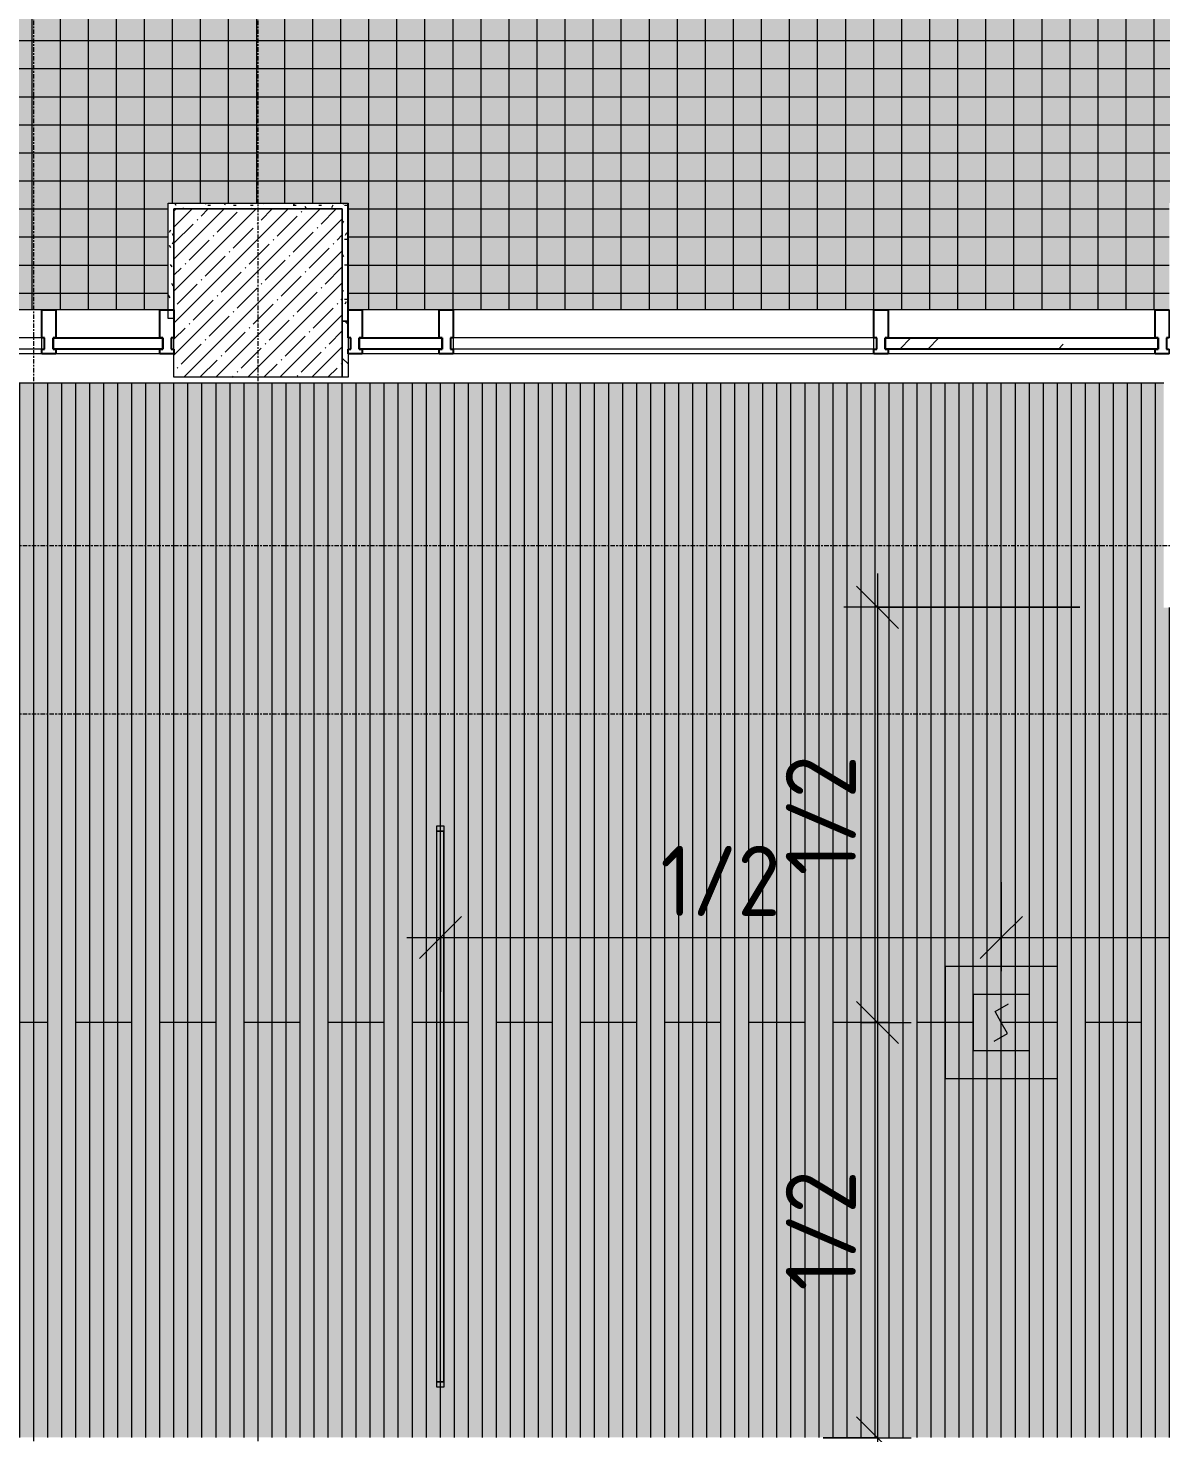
# Model space of a CAD drawing. Header units: millimetres. Extents: x 35928 to 232966, y -8553 to 29000.
# Drawn here: x 47640 to 51679, y 7937 to 12945 of the extents above; entities that cross this region are included whole.
import ezdxf

# ---------------------------------------------------------------- set-up
doc = ezdxf.new("R2010")
doc.units = ezdxf.units.MM
doc.linetypes.add('ADSK_Штрих_ш2 п1', pattern=[300, 200, -100])
doc.linetypes.add('Осевая', pattern=[31.75, 6.35, -4.7625, 15.875, -4.7625])
for name, color, linetype, lineweight in [('A-ANNO-DIMS', 7, 'Continuous', 9), ('A-ANNO-DIMS-100', 7, 'Continuous', 9), ('A-CLNG-PATT', 7, 'Continuous', 9), ('A-DETL-2', 7, 'ADSK_Штрих_ш2 п1', 9), ('A-GLAZ-CURT', 7, 'Continuous', 9), ('A-GLAZ-CURT-1', 7, 'Continuous', 25), ('A-GLAZ-CWMG', 7, 'Continuous', 9), ('A-GLAZ-CWMG-1', 7, 'Continuous', 25), ('A-WALL', 7, 'Continuous', 9), ('I-WALL', 7, 'Continuous', 9), ('Q-SPCQ', 7, 'Continuous', 9), ('S-COLS', 7, 'Continuous', 9), ('Оси-2', 7, 'Осевая', 9)]:
    doc.layers.add(name, color=color, linetype=linetype, lineweight=lineweight)
for name, color, linetype, lineweight, true_color in [('A-CLNG-1', 7, 'Continuous', 9, 0xeaeaea), ('A-WALL-1', 7, 'Continuous', 9, 0x3c3c3c), ('A-WALL-FNSH-1', 7, 'Continuous', 9, 0x3c3c3c), ('E-LITE-EQPM-1', 7, 'Continuous', 9, 0xff8080), ('Q-SPCQ-4', 1, 'Continuous', 9, 0xff0000), ('S-COLS-1', 9, 'Continuous', 9, 0x808080), ('S-COLS-2', 7, 'Continuous', 9, 0x3c3c3c)]:
    doc.layers.add(name, color=color, linetype=linetype, lineweight=lineweight, true_color=true_color)
doc.layers.add('A-CLNG-PATT-1', color=7, linetype='Continuous', lineweight=9, transparency=1)
doc.styles.add('ISOCPEUR', font='isocpeur.ttf', dxfattribs={"width": 0.9, "height": 250})
doc.dimstyles.new('ISO-2_5_0_9К_БОЛЬШОЙ', dxfattribs={"dimscale": 304.8, "dimtxt": 248.995294, "dimasz": 0.492126, "dimexe": 0.393701, "dimexo": 0.984252, "dimgap": 0, "dimtad": 1, "dimdec": 0, "dimrnd": 10, "dimzin": 0, "dimdsep": 46, "dimtxsty": 'ISOCPEUR', "dimblk1": 'OBLIQUE', "dimblk2": 'OBLIQUE', "dimsah": 1, "dimcen": 0.09, "dimdle": 0.393701, "dimazin": 0, "dimtfac": 1, "dimtdec": 4, "dimtix": 1, "dimtmove": 0, "dimatfit": 3, "dimfxl": 1, "dimtvp": 1, "dimtolj": 1, "dimtzin": 0, "dimarcsym": 2})
pattern_1 = [(0, (0, 0), (121.92, 30.48), [10.058, -81.382, 10.058, -81.382, -487.68]), (0, (0, 0), (121.92, 30.48), [-182.88, 10.058, -172.822, 10.058, -81.382, -213.36]), (0, (0, 0), (121.92, 30.48), [-457.2, 10.058, -50.902, 10.058, -142.342]), (120, (45.72, 15.24), (-87.356454, 90.345817), [10.058, -81.382, 10.058, -81.382, -487.68]), (120, (45.72, 15.24), (-87.356454, 90.345817), [-182.88, 10.058, -172.822, 10.058, -81.382, -213.36]), (120, (45.72, 15.24), (-87.356454, 90.345817), [-457.2, 10.058, -50.902, 10.058, -142.342]), (240, (60.96, 76.2), (-34.563546, -120.825817), [10.058, -81.382, 10.058, -81.382, -487.68]), (240, (60.96, 76.2), (-34.563546, -120.825817), [-182.88, 10.058, -172.822, 10.058, -81.382, -213.36]), (240, (60.96, 76.2), (-34.563546, -120.825817), [-457.2, 10.058, -50.902, 10.058, -142.342])]

# ---------------------------------------------------------------- blocks, each defined once
blk = doc.blocks.new('Downlight - Strip - 2000 мм-27655400-Сводный план потолков 1 этажа в осях 12-23')
at = {"layer": 'E-LITE-EQPM-1'}
for p, q in [((-1000, -231.3), (-1000, -205.9)), ((-1000, -205.9), (-980.9, -205.9)), ((-980.9, -231.3), (-1000, -231.3)), ((-980.9, -231.3), (-980.9, -205.9)), ((-980.9, -205.9), (981, -205.9)), ((-980.9, -205.9), (-980.9, -231.3)), ((-980.9, -231.3), (-980.9, -205.9)), ((-980.9, -205.9), (-980.9, -231.3)), ((-980.9, -205.9), (981, -205.9)), ((-980.9, -205.9), (981, -205.9)), ((981, -231.3), (-980.9, -231.3)), ((981, -231.3), (-980.9, -231.3)), ((-980.9, -231.3), (981, -231.3)), ((981, -205.9), (981, -231.3)), ((981, -231.3), (981, -205.9)), ((981, -205.9), (1000, -205.9)), ((981, -231.3), (981, -205.9)), ((981, -205.9), (981, -231.3)), ((1000, -231.3), (981, -231.3)), ((1000, -205.9), (1000, -231.3))]:
    blk.add_line(p, q, dxfattribs=at)
blk = doc.blocks.new('Извещатель потолочный - Монтируемые на перекрытии-30351624-Сводный план потолков 1 этажа в осях 12-23')
at = {"layer": 'Q-SPCQ'}
for p, q in [((-300, 300), (-300, -100)), ((100, 300), (-300, 300)), ((100, -100), (100, 300)), ((0, 200), (-200, 200)), ((-200, 200), (-200, 0)), ((-122.5, 139), (-74.9, 166.5)), ((0, 0), (0, 200)), ((-100, 100), (-122.5, 139)), ((-125.1, 33.5), (-77.5, 61)), ((-77.5, 61), (-100, 100)), ((-200, 0), (0, 0)), ((-300, -100), (100, -100))]:
    blk.add_line(p, q, dxfattribs=at)
blk = doc.blocks.new('Прямоугольный импост - Импост структурный с накладкой - 160мм Темный-32467808-Сводный план потолков 1 этажа в осях 12-23')
at = {"layer": 'A-GLAZ-CWMG-1'}
for p, q in [((0, 140), (-50, 140)), ((-50, 140), (-50, 40)), ((0, 40), (0, 140)), ((-50, 40), (-40, 40)), ((-40, 0), (-50, 0)), ((-50, 0), (-50, -17)), ((-40, 40), (-40, 0)), ((-10, 0), (-10, 40)), ((-10, 40), (0, 40)), ((0, 0), (-10, 0)), ((0, -17), (0, 0)), ((-50, -17), (0, -17))]:
    blk.add_line(p, q, dxfattribs=at)
blk = doc.blocks.new('Системная панель - Стекло - 40мм-32784007-Сводный план потолков 1 этажа в осях 12-23')
at = {"layer": 'A-GLAZ-CURT-1'}
for p, q in [((-147.5, -40), (-147.5, 0)), ((-147.5, 0), (147.5, 0)), ((147.5, 0), (147.5, -40)), ((147.5, -40), (-147.5, -40))]:
    blk.add_line(p, q, dxfattribs=at)
blk = doc.blocks.new('Прямоугольный импост - Импост структурный с накладкой - 160мм Темный-32784436-Сводный план потолков 1 этажа в осях 12-23')
at = {"layer": 'A-GLAZ-CWMG'}
for p, q in [((51659, 11940), (50706, 11940)), ((51659, 11783), (50706, 11783))]:
    blk.add_line(p, q, dxfattribs=at)
blk = doc.blocks.new('Прямоугольный импост - Импост структурный с накладкой - 160мм Темный-32784439-Сводный план потолков 1 этажа в осях 12-23')
at = {"layer": 'A-GLAZ-CWMG'}
for p, q in [((50656, 11940), (49156, 11940)), ((49156, 11840), (49156, 11800)), ((50656, 11840), (49156, 11840)), ((50656, 11800), (50656, 11840)), ((50656, 11800), (49156, 11800)), ((50656, 11783), (49156, 11783))]:
    blk.add_line(p, q, dxfattribs=at)
blk = doc.blocks.new('Системная панель - Стекло - 40мм-32784544-Сводный план потолков 1 этажа в осях 12-23')
at = {"layer": 'A-GLAZ-CURT'}
h = blk.add_hatch(dxfattribs=at)
h.set_pattern_fill('FP_75', color=256, style=0, pattern_type=2)
h.set_pattern_definition([(225, (51282.5, 11700), (282.8427, -282.8427), [200, -600]), (225, (51482.5, 11800), (282.8427, -282.8427), [600, -200]), (225, (51082.5, 11900), (282.8427, -282.8427), [200, -600])])
h.paths.add_polyline_path([(-486.5, 0), (-486.5, -40), (486.5, -40), (486.5, 0), (-216.7, 0)])
at = {"layer": 'A-GLAZ-CURT-1'}
for p, q in [((-486.5, -40), (-486.5, 0)), ((-486.5, 0), (486.5, 0)), ((486.5, 0), (486.5, -40)), ((486.5, -40), (-486.5, -40))]:
    blk.add_line(p, q, dxfattribs=at)
blk = doc.blocks.new('Прямоугольный импост - Импост структурный с накладкой - 160мм Темный-32784006-Сводный план потолков 1 этажа в осях 12-23')
at = {"layer": 'A-GLAZ-CWMG'}
for p, q in [((49106, 11940), (48831, 11940)), ((49106, 11783), (48831, 11783))]:
    blk.add_line(p, q, dxfattribs=at)
blk = doc.blocks.new('Прямоугольный импост - Импост структурный с накладкой - 160мм Темный-30755836-Сводный план потолков 1 этажа в осях 12-23')
at = {"layer": 'A-GLAZ-CWMG-1'}
for p, q in [((25, 140), (-25, 140)), ((-25, 140), (-25, 40)), ((25, 40), (25, 140)), ((-25, 40), (-15, 40)), ((-15, 0), (-25, 0)), ((-25, 0), (-25, -17)), ((-15, 40), (-15, 0)), ((15, 0), (15, 40)), ((15, 40), (25, 40)), ((25, 0), (15, 0)), ((25, -17), (25, 0)), ((-25, -17), (25, -17))]:
    blk.add_line(p, q, dxfattribs=at)
blk = doc.blocks.new('Прямоугольный импост - Импост структурный с накладкой - 160мм Темный-30755843-Сводный план потолков 1 этажа в осях 12-23')
at = {"layer": 'A-GLAZ-CWMG-1'}
for p, q in [((-50, 40), (-50, 140)), ((-50, 140), (0, 140)), ((0, 140), (0, 40)), ((-40, 40), (-50, 40)), ((-50, 0), (-40, 0)), ((-50, -17), (-50, 0)), ((-40, 0), (-40, 40)), ((0, 40), (-10, 40)), ((-10, 40), (-10, 0)), ((-10, 0), (0, 0)), ((0, 0), (0, -17)), ((0, -17), (-50, -17))]:
    blk.add_line(p, q, dxfattribs=at)
blk = doc.blocks.new('Прямоугольный импост - Импост структурный с накладкой - 160мм Темный-32786257-Сводный план потолков 1 этажа в осях 12-23')
at = {"layer": 'A-GLAZ-CWMG'}
for p, q in [((48110, 11940), (47739, 11940)), ((48110, 11783), (47739, 11783))]:
    blk.add_line(p, q, dxfattribs=at)
blk = doc.blocks.new('Прямоугольный импост - Импост структурный с накладкой - 160мм Темный-32786260-Сводный план потолков 1 этажа в осях 12-23')
at = {"layer": 'A-GLAZ-CWMG'}
for p, q in [((47689, 11940), (46240, 11940)), ((46240, 11840), (46240, 11800)), ((47689, 11840), (46240, 11840)), ((47689, 11800), (47689, 11840)), ((47689, 11800), (46240, 11800)), ((47689, 11783), (46240, 11783))]:
    blk.add_line(p, q, dxfattribs=at)
blk = doc.blocks.new('Системная панель - Стекло - 40мм-32786365-Сводный план потолков 1 этажа в осях 12-23')
at = {"layer": 'A-GLAZ-CURT-1'}
for p, q in [((-195.5, -40), (-195.5, 0)), ((-195.5, 0), (195.5, 0)), ((195.5, 0), (195.5, -40)), ((195.5, -40), (-195.5, -40))]:
    blk.add_line(p, q, dxfattribs=at)
blk = doc.blocks.new('DIMBLOCK78-Сводный план потолков 1 этажа в осях 12-23')
at = {"layer": 'A-ANNO-DIMS-100'}
for p, q in [((50668.3, 11000), (50668.3, 9400)), ((51390, 10880), (50548.3, 10880)), ((50668.3, 10880), (51390, 10880)), ((50610, 9400), (50788.3, 9400)), ((50668.3, 9400), (50610, 9400))]:
    blk.add_line(p, q, dxfattribs=at)
at = {"layer": 'A-ANNO-DIMS-100', "lineweight": 20}
for p, q in [((50668.3, 10880), (50593.3, 10955)), ((50668.3, 10880), (50743.3, 10805)), ((50668.3, 9400), (50593.3, 9475)), ((50668.3, 9400), (50743.3, 9325))]:
    blk.add_line(p, q, dxfattribs=at)
at = {"layer": 'A-ANNO-DIMS-100', "color": 0, "insert": (50341.6, 9924.5), "char_height": 250, "width": 517.144, "attachment_point": 1, "rotation": 90, "line_spacing_factor": 1.149209, "style": 'ISOCPEUR'}
blk.add_mtext('1/2', dxfattribs=at)
blk = doc.blocks.new('_Oblique')
at = {"color": 0, "linetype": 'ByBlock', "lineweight": -2}
blk.add_line((-0.5, -0.5), (0.5, 0.5), dxfattribs=at)
blk = doc.blocks.new('DIMBLOCK79-Сводный план потолков 1 этажа в осях 12-23')
at = {"layer": 'A-ANNO-DIMS-100', "lineweight": 20}
for p, q in [((50668.3, 9400), (50593.3, 9475)), ((50668.3, 9400), (50743.3, 9325)), ((50668.3, 7920), (50593.3, 7995)), ((50668.3, 7920), (50743.3, 7845))]:
    blk.add_line(p, q, dxfattribs=at)
at = {"layer": 'A-ANNO-DIMS-100'}
for p, q in [((50610, 9400), (50788.3, 9400)), ((50668.3, 9400), (50610, 9400)), ((50668.3, 9400), (50668.3, 7800)), ((50474.3, 7920), (50788.3, 7920)), ((50668.3, 7920), (50474.3, 7920))]:
    blk.add_line(p, q, dxfattribs=at)
at = {"layer": 'A-ANNO-DIMS-100', "color": 0, "insert": (50341.6, 8444.5), "char_height": 250, "width": 517.144, "attachment_point": 1, "rotation": 90, "line_spacing_factor": 1.149209, "style": 'ISOCPEUR'}
blk.add_mtext('1/2', dxfattribs=at)
blk = doc.blocks.new('DIMBLOCK82-Сводный план потолков 1 этажа в осях 12-23')
at = {"layer": 'A-ANNO-DIMS-100'}
for p, q in [((51110, 9900), (51110, 9583.2)), ((51110, 9703.2), (51110, 9900)), ((49110, 9509.3), (49110, 9823.2)), ((48990, 9703.2), (51110, 9703.2)), ((49110, 9703.2), (49110, 9509.3))]:
    blk.add_line(p, q, dxfattribs=at)
at = {"layer": 'A-ANNO-DIMS-100', "lineweight": 20}
for p, q in [((49110, 9703.2), (49185, 9778.2)), ((51110, 9703.2), (51185, 9778.2)), ((49110, 9703.2), (49035, 9628.2)), ((51110, 9703.2), (51035, 9628.2))]:
    blk.add_line(p, q, dxfattribs=at)
at = {"layer": 'A-ANNO-DIMS-100', "color": 0, "insert": (49894.5, 10029.8), "char_height": 250, "width": 517.144, "attachment_point": 1, "line_spacing_factor": 1.149209, "style": 'ISOCPEUR'}
blk.add_mtext('1/2', dxfattribs=at)
blk = doc.blocks.new('DIMBLOCK83-Сводный план потолков 1 этажа в осях 12-23')
at = {"layer": 'A-ANNO-DIMS-100'}
for p, q in [((51110, 9900), (51110, 9583.2)), ((51110, 9703.2), (51110, 9900)), ((53110, 9509.3), (53110, 9823.2)), ((51110, 9703.2), (53230, 9703.2)), ((53110, 9703.2), (53110, 9509.3))]:
    blk.add_line(p, q, dxfattribs=at)
at = {"layer": 'A-ANNO-DIMS-100', "lineweight": 20}
for p, q in [((51110, 9703.2), (51185, 9778.2)), ((53110, 9703.2), (53185, 9778.2)), ((51110, 9703.2), (51035, 9628.2)), ((53110, 9703.2), (53035, 9628.2))]:
    blk.add_line(p, q, dxfattribs=at)
at = {"layer": 'A-ANNO-DIMS-100', "color": 0, "insert": (51894.5, 10029.8), "char_height": 250, "width": 517.144, "attachment_point": 1, "line_spacing_factor": 1.149209, "style": 'ISOCPEUR'}
blk.add_mtext('1/2', dxfattribs=at)

msp = doc.modelspace()

# ---------------------------------------------------------------- hatches: boundary and pattern name
at = {"layer": 'A-CLNG-PATT'}
h = msp.add_hatch(dxfattribs=at)
h.set_pattern_fill('FP_69', color=256, style=0, pattern_type=2)
h.set_pattern_definition([(90, (50155, 19000), (100, -6e-15), []), (0, (50155, 19000), (0, -100), [])])
h.paths.add_polyline_path([(43625, 11141), (44725, 11141), (44725, 11148), (45422, 11148), (45422, 13660), (45931, 13661), (45931, 11940), (48139, 11940), (48139, 12321), (48781, 12321), (48781, 11940), (51709, 11940), (51709, 12321), (54152, 12321), (54152, 12329), (54768, 12329), (54768, 12321), (56547.3, 12321), (56547.3, 14550.8), (56532.1, 14510.8), (56504.7, 14471.2), (56468.6, 14439.2), (56425.9, 14416.8), (56379.1, 14405.3), (56330.9, 14405.3), (56284.1, 14416.8), (56241.4, 14439.2), (56205.3, 14471.2), (56177.9, 14510.8), (56160.8, 14555.9), (56155, 14603.8), (56160.8, 14651.7), (56177.9, 14696.7), (56205.3, 14736.4), (56241.4, 14768.4), (56284.1, 14790.8), (56330.9, 14802.3), (56379.1, 14802.3), (56425.9, 14790.8), (56468.6, 14768.4), (56504.7, 14736.4), (56532.1, 14696.7), (56547.3, 14656.7), (56547.3, 15831.8), (57322, 15831.8), (57322, 18828), (57902, 18828), (57902, 19320), (57909, 19320), (57909, 20420), (57902, 20420), (57902, 20492), (51372, 20492.1), (51372, 23970), (51379, 23970), (51379, 24970), (51372, 24970), (51372, 25550), (51379, 25550), (51379, 26478), (50839, 26478), (50839, 26859), (48781, 26859), (48781, 26479), (47639, 26479), (47639, 26879), (42781, 26879), (42781, 26479), (42616, 26479), (42616, 26464), (42566, 26464), (42566, 26479), (42401, 26479), (42401, 23321), (42781, 23321), (42781, 16679), (42401, 16679), (42401, 15103.5), (45931, 15103.5), (45931, 14722.6), (45422, 14723.6), (45422, 14974.5), (42788, 14974.5), (42788.4, 11148), (43625, 11148)])
h.paths.add_polyline_path([(52462.1, 13964), (52462.1, 14049), (52547.1, 14049), (52547.1, 13964)])
h.paths.add_polyline_path([(52547.1, 14119), (52462.1, 14119), (52462.1, 14204), (52547.1, 14204)])
h.paths.add_polyline_path([(52462.1, 14274), (52462.1, 14359), (52547.1, 14359), (52547.1, 14274)])
h.paths.add_polyline_path([(52547.1, 14429), (52462.1, 14429), (52462.1, 14514), (52547.1, 14514)])
h.paths.add_polyline_path([(52462.1, 14584), (52462.1, 14669), (52547.1, 14669), (52547.1, 14584)])
h.paths.add_polyline_path([(52462.1, 14739), (52462.1, 14824), (52547.1, 14824), (52547.1, 14739)])
h.paths.add_polyline_path([(52547.1, 14894), (52462.1, 14894), (52462.1, 14979), (52547.1, 14979)])
h.paths.add_polyline_path([(52462.1, 15049), (52462.1, 15134), (52547.1, 15134), (52547.1, 15049)])
h.paths.add_polyline_path([(52547.1, 15204), (52462.1, 15204), (52462.1, 15289), (52547.1, 15289)])
h.paths.add_polyline_path([(52547.1, 15359), (52462.1, 15359), (52462.1, 15444), (52547.1, 15444), (52547.1, 15403.7)])
h.paths.add_polyline_path([(52462.1, 15514), (52462.1, 15599), (52547.1, 15599), (52547.1, 15514)])
h.paths.add_polyline_path([(52547.1, 15669), (52462.1, 15669), (52462.1, 15754), (52547.1, 15754)])
h.paths.add_polyline_path([(52547.1, 15824), (52462.1, 15824), (52462.1, 15909), (52547.1, 15909)])
h.paths.add_polyline_path([(52547.1, 15979), (52462.1, 15979), (52462.1, 16064), (52547.1, 16064)])
h.paths.add_polyline_path([(52547.1, 16134), (52462.1, 16134), (52462.1, 16219), (52547.1, 16219)])
h.paths.add_polyline_path([(52547.1, 16289), (52462.1, 16289), (52462.1, 16374), (52547.1, 16374)])
h.paths.add_polyline_path([(52547.1, 16444), (52462.1, 16444), (52462.1, 16529), (52547.1, 16529)])
h.paths.add_polyline_path([(48454, 16565.5), (48424.9, 16565.6), (48348.4, 16578.3), (48278.1, 16602.3), (48212.4, 16637.6), (48150.7, 16686), (48101.2, 16739.8), (48060.6, 16801.7), (48029.4, 16874), (48011.2, 16947.6), (48005, 17020), (48012.5, 17100.1), (48030.7, 17170), (48060.4, 17237.3), (48104.2, 17302.9), (48151.5, 17354.5), (48210.7, 17400.6), (48276.7, 17436.4), (48354.5, 17462.1), (48424.2, 17473.4), (48501.8, 17472.7), (48577.5, 17459), (48643.1, 17436.4), (48711.6, 17398.7), (48770.9, 17351.6), (48818.3, 17300.5), (48859.5, 17237.7), (48889.9, 17169.1), (48908.5, 17096.4), (48915, 17021.6), (48908.3, 16943.7), (48888.6, 16868.6), (48857.3, 16799.3), (48817.3, 16738.7), (48768.4, 16685.3), (48710.6, 16639.8), (48644.8, 16603.6), (48573.9, 16578.8), (48499.9, 16566), (48451.8, 16565.6)])
h.paths.add_polyline_path([(48460, 16565), (48459.5, 16565.5), (48468.1, 16565.6)])
h.paths.add_polyline_path([(48326.3, 16585.7), (48319.8, 16587.2), (48322.5, 16586.9)])
h.paths.add_polyline_path([(52547.1, 16599), (52462.1, 16599), (52462.1, 16684), (52547.1, 16684)])
h.paths.add_polyline_path([(48259.1, 16612.4), (48254.1, 16614.4), (48247, 16618.8)])
h.paths.add_polyline_path([(48479, 16640.5), (48546.4, 16650), (48611, 16671.3), (48670.8, 16703.8), (48723.8, 16746.5), (48768.4, 16798), (48803, 16856.5), (48826.7, 16920.3), (48838.6, 16987.3), (48837.9, 17057.9), (48826, 17122.3), (48801.9, 17185.9), (48766.8, 17244.2), (48721.9, 17295.4), (48668.6, 17337.6), (48608.6, 17369.8), (48543.8, 17390.6), (48476.4, 17399.6), (48408.4, 17396.5), (48342.1, 17381.2), (48275.7, 17351.9), (48222.8, 17316.9), (48173.6, 17269.8), (48131, 17209.2), (48104.2, 17153.4), (48086.1, 17087.8), (48079.7, 17020), (48006.6, 17020), (48006.6, 17016.8), (48080, 17017.3), (48088, 16944.4), (48105.1, 16884.1), (48135.1, 16823), (48177.9, 16765.8), (48224.9, 16721.5), (48281.9, 16684.3), (48344.6, 16657.9), (48411.1, 16643.2), (48444.1, 16641.9)])
h.paths.add_polyline_path([(54738, 16742), (54182, 16742), (54182, 17298), (54738, 17298), (54738, 16750)])
h.paths.add_polyline_path([(52547.1, 16754), (52462.1, 16754), (52462.1, 16839), (52547.1, 16839)])
h.paths.add_polyline_path([(48224.9, 16770), (48210, 16770), (48210, 17270), (48710, 17270), (48710, 16770), (48494.1, 16770)])
h.paths.add_polyline_path([(52462.1, 16909), (52462.1, 16994), (52547.1, 16994), (52547.1, 16909)])
h.paths.add_polyline_path([(52547.1, 17064), (52462.1, 17064), (52462.1, 17149), (52547.1, 17149)])
h.paths.add_polyline_path([(52462.1, 17219), (52462.1, 17304), (52547.1, 17304), (52547.1, 17219)])
h.paths.add_polyline_path([(52462.1, 17374), (52462.1, 17459), (52547.1, 17459), (52547.1, 17374)])
h.paths.add_polyline_path([(52462.1, 17529), (52462.1, 17614), (52547.1, 17614), (52547.1, 17529)])
h.paths.add_polyline_path([(52547.1, 17684), (52462.1, 17684), (52462.1, 17769), (52547.1, 17769)])
h.paths.add_polyline_path([(52462.1, 17839), (52462.1, 17924), (52547.1, 17924), (52547.1, 17839)])
h.paths.add_polyline_path([(57066.9, 17901.5), (57020.1, 17913), (56977.4, 17935.4), (56941.3, 17967.4), (56913.9, 18007.1), (56896.8, 18052.1), (56891, 18100), (56896.8, 18147.9), (56913.9, 18192.9), (56941.3, 18232.6), (56977.4, 18264.6), (57020.1, 18287), (57066.9, 18298.5), (57115.1, 18298.5), (57161.9, 18287), (57204.6, 18264.6), (57240.7, 18232.6), (57268.1, 18192.9), (57285.2, 18147.9), (57291, 18100), (57285.2, 18052.1), (57268.1, 18007.1), (57240.7, 17967.4), (57204.6, 17935.4), (57161.9, 17913), (57115.1, 17901.5), (57082.4, 17901.5)])
h.paths.add_polyline_path([(52547.1, 17994), (52462.1, 17994), (52462.1, 18079), (52547.1, 18079)])
h.paths.add_polyline_path([(52547.1, 18149), (52462.1, 18149), (52462.1, 18234), (52547.1, 18234)])
h.paths.add_polyline_path([(52462.1, 18304), (52462.1, 18389), (52547.1, 18389), (52547.1, 18304)])
h.paths.add_polyline_path([(52462.1, 18459), (52462.1, 18544), (52547.1, 18544), (52547.1, 18459)])
h.paths.add_polyline_path([(52462.1, 18614), (52462.1, 18699), (52547.1, 18699), (52547.1, 18614)])
h.paths.add_polyline_path([(48427.7, 22545.1), (48348.1, 22558.4), (48279.4, 22581.6), (48209.8, 22619.5), (48153.5, 22663.1), (48102.7, 22717.5), (48059.7, 22783.7), (48030.4, 22849.9), (48011.7, 22923.2), (48005.4, 23005.3), (48012.5, 23080.1), (48030.7, 23150), (48060.4, 23217.3), (48100.8, 23279.2), (48151, 23334), (48210, 23380.2), (48278.8, 23417.1), (48348.6, 23441), (48422.9, 23453.3), (48495.3, 23453.6), (48572.5, 23440.6), (48641.1, 23417.3), (48710.1, 23379.7), (48769.4, 23333), (48816.9, 23282.2), (48858.4, 23219.8), (48889.1, 23151.4), (48908.1, 23078.9), (48914.6, 22999.8), (48909.5, 22929.6), (48889.3, 22850.9), (48861.7, 22786.5), (48822.3, 22724.3), (48770, 22666.6), (48713.6, 22621.5), (48648.2, 22584.9), (48576.2, 22559.2), (48502.1, 22546.1), (48427.8, 22545.1)])
h.paths.add_polyline_path([(48427.8, 22546.1), (48422.4, 22547.1), (48427.7, 22546.2)])
h.paths.add_polyline_path([(48007, 22991.4), (48046.1, 22992.8), (48045.4, 23000), (48006.5, 22999.8), (48007, 22991.6)])
h.paths.add_polyline_path([(51086.9, 23477.5), (51040.1, 23489), (50997.4, 23511.4), (50961.3, 23543.4), (50933.9, 23583.1), (50916.8, 23628.1), (50911, 23676), (50916.8, 23723.9), (50933.9, 23768.9), (50961.3, 23808.6), (50997.4, 23840.6), (51040.1, 23863), (51086.9, 23874.5), (51135.1, 23874.5), (51181.9, 23863), (51224.6, 23840.6), (51260.7, 23808.6), (51288.1, 23768.9), (51305.2, 23723.9), (51311, 23676), (51305.2, 23628.1), (51288.1, 23583.1), (51260.7, 23543.4), (51224.6, 23511.4), (51181.9, 23489), (51135.1, 23477.5)])
h = msp.add_hatch(dxfattribs=at)
h.set_pattern_fill('FP_68', color=256, style=0, pattern_type=2)
h.set_pattern_definition([(90, (54560, 11273.553), (50, -3e-15), [])])
h.paths.add_polyline_path([(75365.9, 7921), (75459, 7921), (75459, 10879), (61939, 10879), (61939, 11349), (61381, 11349), (61381, 10879), (51689, 10879), (51689, 11679), (45931, 11679), (45931, 10879), (42401, 10879), (42401, 10209), (38761, 10209), (38761, 7921), (68010, 7921), (68010, 7941), (68110, 7941), (68110, 7921), (68760, 7921), (68760, 7941), (68860, 7941), (68860, 7921), (74639.6, 7921)])
h.paths.add_polyline_path([(57610, 9400), (57615.8, 9447.9), (57632.9, 9492.9), (57660.3, 9532.6), (57696.4, 9564.6), (57739.1, 9587), (57785.9, 9598.5), (57834.1, 9598.5), (57880.9, 9587), (57923.6, 9564.6), (57959.7, 9532.6), (57987.1, 9492.9), (58004.2, 9447.9), (58010, 9400), (58004.2, 9352.1), (57987.1, 9307.1), (57959.7, 9267.4), (57923.6, 9235.4), (57880.9, 9213), (57834.1, 9201.5), (57785.9, 9201.5), (57739.1, 9213), (57696.4, 9235.4), (57660.3, 9267.4), (57632.9, 9307.1), (57615.8, 9352.1), (57613.6, 9370.1)])
h.paths.add_polyline_path([(57434.1, 9201.5), (57385.9, 9201.5), (57339.1, 9213), (57296.4, 9235.4), (57260.3, 9267.4), (57232.9, 9307.1), (57215.8, 9352.1), (57210, 9400), (57215.8, 9447.9), (57232.9, 9492.9), (57260.3, 9532.6), (57296.4, 9564.6), (57339.1, 9587), (57385.9, 9598.5), (57434.1, 9598.5), (57480.9, 9587), (57523.6, 9564.6), (57559.7, 9532.6), (57587.1, 9492.9), (57604.2, 9447.9), (57610, 9400), (57604.2, 9352.1), (57587.1, 9307.1), (57559.7, 9267.4), (57523.6, 9235.4), (57480.9, 9213)])
at = {"layer": 'A-CLNG-PATT-1'}
h = msp.add_hatch(color=256, dxfattribs=at)
h.paths.add_polyline_path([(43625, 11141), (44725, 11141), (44725, 11148), (45422, 11148), (45422, 13660), (45931, 13661), (45931, 11940), (48139, 11940), (48139, 12321), (48781, 12321), (48781, 11940), (51709, 11940), (51709, 12321), (56547.3, 12321), (56547.3, 14550.8), (56532.1, 14510.8), (56504.7, 14471.2), (56468.6, 14439.2), (56425.9, 14416.8), (56379.1, 14405.3), (56330.9, 14405.3), (56284.1, 14416.8), (56241.4, 14439.2), (56205.3, 14471.2), (56177.9, 14510.8), (56160.8, 14555.9), (56155, 14603.8), (56160.8, 14651.7), (56177.9, 14696.7), (56205.3, 14736.4), (56241.4, 14768.4), (56284.1, 14790.8), (56330.9, 14802.3), (56379.1, 14802.3), (56425.9, 14790.8), (56468.6, 14768.4), (56504.7, 14736.4), (56532.1, 14696.7), (56547.3, 14656.7), (56547.3, 15831.8), (57322, 15831.8), (57322, 18828), (57902, 18828), (57902, 20492), (51372, 20492.1), (51372, 23970), (51379, 23970), (51379, 24970), (51372, 24970), (51372, 25550), (51379, 25550), (51379, 26478), (50840, 26479), (50840, 26859), (48781, 26859), (48781, 26479), (47639, 26479), (47639, 26879), (42781, 26879), (42781, 26479), (42616, 26479), (42616, 26464), (42566, 26464), (42566, 26479), (42401, 26479), (42401, 23321), (42781, 23321), (42781, 16679), (42401, 16679), (42401, 15103.5), (45931, 15103.5), (45931, 14722.6), (45422, 14723.6), (45422, 14974.5), (42788, 14974.5), (42788.4, 11148), (43625, 11148)])
h.paths.add_polyline_path([(54768, 12321), (54152, 12321), (54152, 12329), (54768, 12329)])
h.paths.add_polyline_path([(52547.1, 13964), (52462.1, 13964), (52462.1, 14049), (52547.1, 14049)])
h.paths.add_polyline_path([(52547.1, 14119), (52462.1, 14119), (52462.1, 14204), (52547.1, 14204)])
h.paths.add_polyline_path([(52547.1, 14274), (52462.1, 14274), (52462.1, 14359), (52547.1, 14359)])
h.paths.add_polyline_path([(52462.1, 14429), (52462.1, 14514), (52547.1, 14514), (52547.1, 14429)])
h.paths.add_polyline_path([(52462.1, 14584), (52462.1, 14669), (52547.1, 14669), (52547.1, 14584)])
h.paths.add_polyline_path([(52462.1, 14739), (52462.1, 14824), (52547.1, 14824), (52547.1, 14739)])
h.paths.add_polyline_path([(52547.1, 14894), (52462.1, 14894), (52462.1, 14979), (52547.1, 14979)])
h.paths.add_polyline_path([(52547.1, 15049), (52462.1, 15049), (52462.1, 15134), (52547.1, 15134)])
h.paths.add_polyline_path([(52462.1, 15204), (52462.1, 15289), (52547.1, 15289), (52547.1, 15204)])
h.paths.add_polyline_path([(52547.1, 15359), (52462.1, 15359), (52462.1, 15444), (52547.1, 15444), (52547.1, 15403.7)])
h.paths.add_polyline_path([(52547.1, 15514), (52462.1, 15514), (52462.1, 15599), (52547.1, 15599), (52547.1, 15570.6)])
h.paths.add_polyline_path([(52547.1, 15669), (52462.1, 15669), (52462.1, 15754), (52547.1, 15754)])
h.paths.add_polyline_path([(52462.1, 15824), (52462.1, 15909), (52547.1, 15909), (52547.1, 15824)])
h.paths.add_polyline_path([(52547.1, 15979), (52462.1, 15979), (52462.1, 16064), (52547.1, 16064)])
h.paths.add_polyline_path([(52547.1, 16134), (52462.1, 16134), (52462.1, 16219), (52547.1, 16219)])
h.paths.add_polyline_path([(52462.1, 16289), (52462.1, 16374), (52547.1, 16374), (52547.1, 16289)])
h.paths.add_polyline_path([(52462.1, 16444), (52462.1, 16529), (52547.1, 16529), (52547.1, 16444)])
h.paths.add_polyline_path([(48454, 16565.5), (48424.9, 16565.6), (48348.4, 16578.3), (48278.1, 16602.3), (48212.4, 16637.6), (48150.7, 16686), (48101.2, 16739.8), (48060.6, 16801.7), (48029.4, 16874), (48011.2, 16947.6), (48005, 17020), (48012.5, 17100.1), (48030.7, 17170), (48060.4, 17237.3), (48104.2, 17302.9), (48151.5, 17354.5), (48210.7, 17400.6), (48276.7, 17436.4), (48354.5, 17462.1), (48424.2, 17473.4), (48501.8, 17472.7), (48577.5, 17459), (48643.1, 17436.4), (48711.6, 17398.7), (48770.9, 17351.6), (48818.3, 17300.5), (48859.5, 17237.7), (48889.9, 17169.1), (48908.5, 17096.4), (48915, 17021.6), (48908.3, 16943.7), (48888.6, 16868.6), (48857.3, 16799.3), (48817.3, 16738.7), (48768.4, 16685.3), (48710.6, 16639.8), (48644.8, 16603.6), (48573.9, 16578.8), (48499.9, 16566), (48451.8, 16565.6)])
h.paths.add_polyline_path([(48460, 16565), (48459.5, 16565.5), (48468.1, 16565.6)])
h.paths.add_polyline_path([(48326.3, 16585.7), (48319.8, 16587.2), (48322.5, 16586.9)])
h.paths.add_polyline_path([(52462.1, 16599), (52462.1, 16684), (52547.1, 16684), (52547.1, 16599)])
h.paths.add_polyline_path([(48259.1, 16612.4), (48254.1, 16614.4), (48247, 16618.8)])
h.paths.add_polyline_path([(48479, 16640.5), (48546.4, 16650), (48611, 16671.3), (48670.8, 16703.8), (48723.8, 16746.5), (48768.4, 16798), (48803, 16856.5), (48826.7, 16920.3), (48838.6, 16987.3), (48837.9, 17057.9), (48826, 17122.3), (48801.9, 17185.9), (48766.8, 17244.2), (48721.9, 17295.4), (48668.6, 17337.6), (48608.6, 17369.8), (48543.8, 17390.6), (48476.4, 17399.6), (48408.4, 17396.5), (48342.1, 17381.2), (48275.7, 17351.9), (48222.8, 17316.9), (48173.6, 17269.8), (48131, 17209.2), (48104.2, 17153.4), (48086.1, 17087.8), (48079.7, 17020), (48006.6, 17020), (48006.6, 17016.8), (48080, 17017.3), (48088, 16944.4), (48105.1, 16884.1), (48135.1, 16823), (48177.9, 16765.8), (48224.9, 16721.5), (48281.9, 16684.3), (48344.6, 16657.9), (48411.1, 16643.2), (48444.1, 16641.9)])
h.paths.add_polyline_path([(54190, 16742), (54182, 16742), (54182, 17298), (54738, 17298), (54738, 16742), (54304.3, 16742)])
h.paths.add_polyline_path([(52547.1, 16754), (52462.1, 16754), (52462.1, 16839), (52547.1, 16839)])
h.paths.add_polyline_path([(48224.9, 16770), (48210, 16770), (48210, 17270), (48710, 17270), (48710, 16770), (48494.1, 16770)])
h.paths.add_polyline_path([(52547.1, 16909), (52462.1, 16909), (52462.1, 16994), (52547.1, 16994)])
h.paths.add_polyline_path([(52462.1, 17064), (52462.1, 17149), (52547.1, 17149), (52547.1, 17064)])
h.paths.add_polyline_path([(52547.1, 17219), (52462.1, 17219), (52462.1, 17304), (52547.1, 17304)])
h.paths.add_polyline_path([(52462.1, 17374), (52462.1, 17459), (52547.1, 17459), (52547.1, 17374)])
h.paths.add_polyline_path([(52462.1, 17529), (52462.1, 17614), (52547.1, 17614), (52547.1, 17529)])
h.paths.add_polyline_path([(52462.1, 17684), (52462.1, 17769), (52547.1, 17769), (52547.1, 17684)])
h.paths.add_polyline_path([(52462.1, 17839), (52462.1, 17924), (52547.1, 17924), (52547.1, 17839)])
h.paths.add_polyline_path([(57082.4, 17901.5), (57066.9, 17901.5), (57020.1, 17913), (56977.4, 17935.4), (56941.3, 17967.4), (56913.9, 18007.1), (56896.8, 18052.1), (56891, 18100), (56896.8, 18147.9), (56913.9, 18192.9), (56941.3, 18232.6), (56977.4, 18264.6), (57020.1, 18287), (57066.9, 18298.5), (57115.1, 18298.5), (57161.9, 18287), (57204.6, 18264.6), (57240.7, 18232.6), (57268.1, 18192.9), (57285.2, 18147.9), (57291, 18100), (57285.2, 18052.1), (57268.1, 18007.1), (57240.7, 17967.4), (57204.6, 17935.4), (57161.9, 17913), (57115.1, 17901.5)])
h.paths.add_polyline_path([(52462.1, 17994), (52462.1, 18079), (52547.1, 18079), (52547.1, 17994)])
h.paths.add_polyline_path([(52547.1, 18149), (52462.1, 18149), (52462.1, 18234), (52547.1, 18234)])
h.paths.add_polyline_path([(52547.1, 18304), (52462.1, 18304), (52462.1, 18389), (52547.1, 18389), (52547.1, 18356.5)])
h.paths.add_polyline_path([(52462.1, 18459), (52462.1, 18544), (52547.1, 18544), (52547.1, 18459)])
h.paths.add_polyline_path([(52462.1, 18614), (52462.1, 18699), (52547.1, 18699), (52547.1, 18614)])
h.paths.add_polyline_path([(48427.7, 22545.1), (48348.1, 22558.4), (48279.4, 22581.6), (48209.8, 22619.5), (48153.5, 22663.1), (48102.7, 22717.5), (48059.7, 22783.7), (48030.4, 22849.9), (48011.7, 22923.2), (48005.4, 23005.3), (48012.5, 23080.1), (48030.7, 23150), (48060.4, 23217.3), (48100.8, 23279.2), (48151, 23334), (48210, 23380.2), (48278.8, 23417.1), (48348.6, 23441), (48422.9, 23453.3), (48495.3, 23453.6), (48572.5, 23440.6), (48641.1, 23417.3), (48710.1, 23379.7), (48769.4, 23333), (48816.9, 23282.2), (48858.4, 23219.8), (48889.1, 23151.4), (48908.1, 23078.9), (48914.6, 22999.8), (48909.5, 22929.6), (48889.3, 22850.9), (48861.7, 22786.5), (48822.3, 22724.3), (48770, 22666.6), (48713.6, 22621.5), (48648.2, 22584.9), (48576.2, 22559.2), (48502.1, 22546.1), (48427.8, 22545.1)])
h.paths.add_polyline_path([(48427.8, 22546.1), (48422.4, 22547.1), (48427.7, 22546.2)])
h.paths.add_polyline_path([(48007, 22991.4), (48046.1, 22992.8), (48045.4, 23000), (48006.5, 22999.8), (48007, 22991.6)])
h.paths.add_polyline_path([(51135.1, 23477.5), (51086.9, 23477.5), (51040.1, 23489), (50997.4, 23511.4), (50961.3, 23543.4), (50933.9, 23583.1), (50916.8, 23628.1), (50911, 23676), (50916.8, 23723.9), (50933.9, 23768.9), (50961.3, 23808.6), (50997.4, 23840.6), (51040.1, 23863), (51086.9, 23874.5), (51135.1, 23874.5), (51181.9, 23863), (51224.6, 23840.6), (51260.7, 23808.6), (51288.1, 23768.9), (51305.2, 23723.9), (51311, 23676), (51305.2, 23628.1), (51288.1, 23583.1), (51260.7, 23543.4), (51224.6, 23511.4), (51181.9, 23489)])
h = msp.add_hatch(color=256, dxfattribs=at)
h.paths.add_polyline_path([(75365.9, 7921), (75459, 7921), (75459, 10879), (61939, 10879), (61939, 11349), (61381, 11349), (61381, 10879), (51689, 10879), (51689, 11679), (45931, 11679), (45931, 10879), (42401, 10879), (42401, 10209), (38761, 10209), (38761, 7921), (68010, 7921), (68010, 7941), (68110, 7941), (68110, 7921), (68760, 7921), (68760, 7941), (68860, 7941), (68860, 7921), (74639.6, 7921)])
h.paths.add_polyline_path([(57610, 9400), (57615.8, 9447.9), (57632.9, 9492.9), (57660.3, 9532.6), (57696.4, 9564.6), (57739.1, 9587), (57785.9, 9598.5), (57834.1, 9598.5), (57880.9, 9587), (57923.6, 9564.6), (57959.7, 9532.6), (57987.1, 9492.9), (58004.2, 9447.9), (58010, 9400), (58004.2, 9352.1), (57987.1, 9307.1), (57959.7, 9267.4), (57923.6, 9235.4), (57880.9, 9213), (57834.1, 9201.5), (57785.9, 9201.5), (57739.1, 9213), (57696.4, 9235.4), (57660.3, 9267.4), (57632.9, 9307.1), (57615.8, 9352.1), (57613.6, 9370.1)])
h.paths.add_polyline_path([(57434.1, 9201.5), (57385.9, 9201.5), (57339.1, 9213), (57296.4, 9235.4), (57260.3, 9267.4), (57232.9, 9307.1), (57215.8, 9352.1), (57210, 9400), (57215.8, 9447.9), (57232.9, 9492.9), (57260.3, 9532.6), (57296.4, 9564.6), (57339.1, 9587), (57385.9, 9598.5), (57434.1, 9598.5), (57480.9, 9587), (57523.6, 9564.6), (57559.7, 9532.6), (57587.1, 9492.9), (57604.2, 9447.9), (57610, 9400), (57604.2, 9352.1), (57587.1, 9307.1), (57559.7, 9267.4), (57523.6, 9235.4), (57480.9, 9213)])
at = {"layer": 'I-WALL'}
h = msp.add_hatch(dxfattribs=at)
h.set_pattern_fill('FP_58', color=256, style=0, pattern_type=2)
h.set_pattern_definition(pattern_1)
h.paths.add_polyline_path([(48140, 12300), (48760, 12300), (48760, 12320), (48140, 12320)])
h = msp.add_hatch(dxfattribs=at)
h.set_pattern_fill('FP_58', color=256, style=0, pattern_type=2)
h.set_pattern_definition(pattern_1)
h.paths.add_polyline_path([(48760, 11900), (48780, 11900), (48780, 12320), (48760, 12320), (48760, 12300)])
h = msp.add_hatch(dxfattribs=at)
h.set_pattern_fill('FP_58', color=256, style=0, pattern_type=2)
h.set_pattern_definition(pattern_1)
h.paths.add_polyline_path([(48160, 11910), (48160, 12300), (48140, 12300), (48140, 11910)])
h = msp.add_hatch(dxfattribs=at)
h.set_pattern_fill('FP_20', color=256, style=0, pattern_type=2)
h.set_pattern_definition([(135, (0, 0), (-70.71068, -70.71068), [])])
h.paths.add_polyline_path([(48781, 11700), (48780, 11900), (48760, 11900), (48760, 11700)])
at = {"layer": 'S-COLS-1'}
h = msp.add_hatch(dxfattribs=at)
h.set_pattern_fill('FP_1', color=256, style=0, pattern_type=2)
h.set_pattern_definition([(45, (0, 0), (-57.02463, 57.02463), []), (45, (57.025, 0), (-57.02463, 57.02463), [100.806, -20.161, 3.353, -16.808])])
h.paths.add_polyline_path([(48160, 11700), (48760, 11700), (48760, 12300), (48160, 12300), (48160, 11856)])

# ---------------------------------------------------------------- linework, layer by layer
at = {"layer": 'A-CLNG-1'}
for p, q in [((48139, 11940), (48139, 12321)), ((48781, 12321), (48781, 11940)), ((51689, 11679), (45931, 11679))]:
    msp.add_line(p, q, dxfattribs=at)
at = {"layer": 'A-DETL-2'}
msp.add_line((72010, 9400), (42760, 9400), dxfattribs=at)
at = {"layer": 'A-WALL'}
msp.add_line((48760, 11700), (48760, 11900), dxfattribs=at)
at = {"layer": 'A-WALL-1'}
for p, q in [((48140, 12320), (48780, 12320)), ((48140, 11910), (48140, 12320)), ((48760, 12300), (48160, 12300)), ((48160, 12300), (48160, 11910)), ((48760, 11900), (48760, 12300)), ((48160, 11910), (48140, 11910)), ((48760, 11900), (48781, 11900)), ((48780, 11900), (48760, 11900)), ((48781, 11900), (48781, 11700)), ((48781, 11700), (48760, 11700))]:
    msp.add_line(p, q, dxfattribs=at)
at = {"layer": 'A-WALL-FNSH-1'}
for p, q in [((48139, 12321), (48781, 12321)), ((48780, 11900), (48780, 12320)), ((48139, 11910), (48139, 11940)), ((48781, 11940), (48781, 11900)), ((48140, 11910), (48139, 11910)), ((48160, 11680), (48760, 11680)), ((48160, 11679), (48160, 11680)), ((48760, 11680), (48760, 11679))]:
    msp.add_line(p, q, dxfattribs=at)
at = {"layer": 'S-COLS'}
msp.add_line((48760, 11900), (48760, 11700), dxfattribs=at)
at = {"layer": 'S-COLS-2'}
for p, q in [((48160, 11700), (48160, 12300)), ((48160, 12300), (48760, 12300)), ((48760, 12300), (48760, 11900)), ((48760, 11700), (48160, 11700))]:
    msp.add_line(p, q, dxfattribs=at)
at = {"layer": 'Оси-2'}
for p, q in [((47660, 593.7), (47660, 24898.1)), ((48460, 593.7), (48460, 24898.1)), ((39228, 11100), (82300, 11100)), ((40498, 10500), (82300, 10500))]:
    msp.add_line(p, q, dxfattribs=at)

# ---------------------------------------------------------------- block references
at = {"layer": 'A-GLAZ-CURT', "rotation": 180}
for name, p in [('Системная панель - Стекло - 40мм-32786365-Сводный план потолков 1 этажа в осях 12-23', (47924.5, 11800)), ('Системная панель - Стекло - 40мм-32784007-Сводный план потолков 1 этажа в осях 12-23', (48968.5, 11800)), ('Системная панель - Стекло - 40мм-32784544-Сводный план потолков 1 этажа в осях 12-23', (51182.5, 11800))]:
    msp.add_blockref(name, p, dxfattribs=at)
at = {"layer": 'A-GLAZ-CWMG'}
for name, p in [('Прямоугольный импост - Импост структурный с накладкой - 160мм Темный-32786260-Сводный план потолков 1 этажа в осях 12-23', (0, 0)), ('Прямоугольный импост - Импост структурный с накладкой - 160мм Темный-32786257-Сводный план потолков 1 этажа в осях 12-23', (0, 0)), ('Прямоугольный импост - Импост структурный с накладкой - 160мм Темный-30755843-Сводный план потолков 1 этажа в осях 12-23', (48160, 11800)), ('Прямоугольный импост - Импост структурный с накладкой - 160мм Темный-32784006-Сводный план потолков 1 этажа в осях 12-23', (0, 0)), ('Прямоугольный импост - Импост структурный с накладкой - 160мм Темный-32784439-Сводный план потолков 1 этажа в осях 12-23', (0, 0)), ('Прямоугольный импост - Импост структурный с накладкой - 160мм Темный-32784436-Сводный план потолков 1 этажа в осях 12-23', (0, 0)), ('Прямоугольный импост - Импост структурный с накладкой - 160мм Темный-30755843-Сводный план потолков 1 этажа в осях 12-23', (51709, 11800))]:
    msp.add_blockref(name, p, dxfattribs=at)
at = {"layer": 'A-GLAZ-CWMG', "extrusion": (0, 0, -1)}
for name, p in [('Прямоугольный импост - Импост структурный с накладкой - 160мм Темный-30755836-Сводный план потолков 1 этажа в осях 12-23', (-47714, 11800)), ('Прямоугольный импост - Импост структурный с накладкой - 160мм Темный-32467808-Сводный план потолков 1 этажа в осях 12-23', (-48781, 11800)), ('Прямоугольный импост - Импост структурный с накладкой - 160мм Темный-30755836-Сводный план потолков 1 этажа в осях 12-23', (-49131, 11800)), ('Прямоугольный импост - Импост структурный с накладкой - 160мм Темный-30755836-Сводный план потолков 1 этажа в осях 12-23', (-50681, 11800))]:
    msp.add_blockref(name, p, dxfattribs=at)
at = {"layer": 'E-LITE-EQPM-1', "rotation": 90}
msp.add_blockref('Downlight - Strip - 2000 мм-27655400-Сводный план потолков 1 этажа в осях 12-23', (48891.4, 9100.6), dxfattribs=at)
at = {"layer": 'Q-SPCQ-4'}
msp.add_blockref('Извещатель потолочный - Монтируемые на перекрытии-30351624-Сводный план потолков 1 этажа в осях 12-23', (51210, 9300), dxfattribs=at)

# ---------------------------------------------------------------- dimensions: what is measured, and where the dimension line sits
at = {"layer": 'A-ANNO-DIMS'}
for base, p1, p2, override, picture, middle in [((50668.3, 9400), (51690, 10880), (50910, 9400), {"dimpost": '<>', "dimfxl": 1672.961426}, 'DIMBLOCK78-Сводный план потолков 1 этажа в осях 12-23', (50543.3, 10140)), ((50668.3, 7920), (50910, 9400), (50774.3, 7920), {"dimpost": '<>', "dimfxl": 1486.205559}, 'DIMBLOCK79-Сводный план потолков 1 этажа в осях 12-23', (50543.3, 8660))]:
    dim = msp.add_linear_dim(base=base, p1=p1, p2=p2, angle=90, text='1/2', dimstyle='ISO-2_5_0_9К_БОЛЬШОЙ', override=override, dxfattribs=at)
    dim.commit()
    dim.dimension.update_dxf_attribs({"geometry": picture, "text_midpoint": middle})
for base, p1, p2, picture, middle in [((51110, 9703.2), (49110, 9809.3), (51110, 9600), 'DIMBLOCK82-Сводный план потолков 1 этажа в осях 12-23', (50110, 9828.2)), ((53110, 9703.2), (51110, 9600), (53110, 9809.3), 'DIMBLOCK83-Сводный план потолков 1 этажа в осях 12-23', (52110, 9828.2))]:
    dim = msp.add_linear_dim(base=base, p1=p1, p2=p2, text='1/2', dimstyle='ISO-2_5_0_9К_БОЛЬШОЙ', override={"dimpost": '<>', "dimfxl": 2010.919806}, dxfattribs=at)
    dim.commit()
    dim.dimension.update_dxf_attribs({"geometry": picture, "text_midpoint": middle})

doc.saveas('drawing.dxf')
